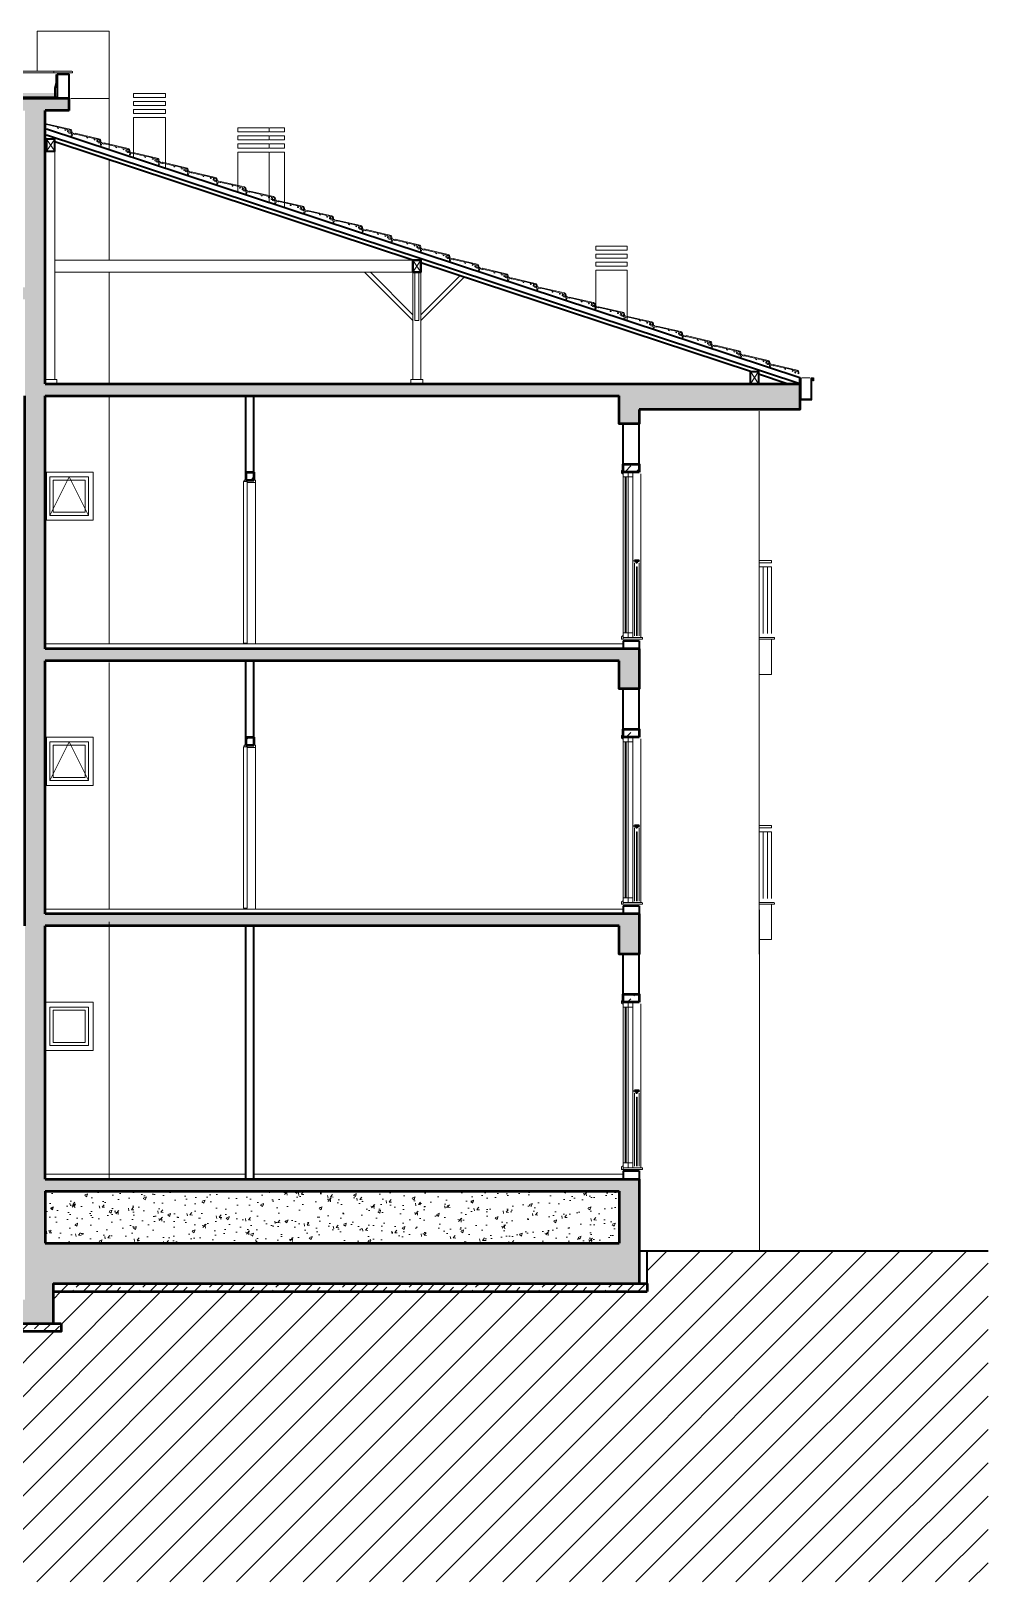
# Model space of a CAD drawing. Header units: millimetres. Extents: x 1852829 to 1882754, y -270850 to -231658.
# Drawn here: x 1858900 to 1859287, y -233479 to -232851 of the extents above; entities that cross this region are included whole.
import ezdxf

# ---------------------------------------------------------------- set-up
doc = ezdxf.new("R2010")
doc.units = ezdxf.units.MM
doc.linetypes.add('su yalıtım', pattern=[30, 12, -18])
for name, color, linetype, lineweight in [('a_ba', 6, 'Continuous', 50), ('a_doğrama', 251, 'Continuous', 20), ('a_duvar', 251, 'Continuous', 35), ('a_görünüş', 32, 'Continuous', 25), ('a_görünüş_ince', 8, 'Continuous', 20), ('a_görünüş_kalın', 20, 'Continuous', 40), ('a_hatch_ba', 252, 'Continuous', 13), ('a_hatch_misc', 251, 'Continuous', 15), ('a_kaplama', 40, 'Continuous', 15), ('a_not_misc', 144, 'Continuous', 5), ('a_yalıtım_su', 7, 'su yalıtım', 13)]:
    doc.layers.add(name, color=color, linetype=linetype, lineweight=lineweight)
pattern_1 = [(45, (2412.01, 15586.4466), (-4.49012806, 4.49012806), []), (45, (2416.5003, 15586.4466), (-4.49012806, 4.49012806), [3.175, -1.5875])]

# ---------------------------------------------------------------- blocks, each defined once
blk = doc.blocks.new('kesit_2_c_blok')
at = {"layer": 'a_ba', "ltscale": 100}
for p, q in [((-490, 220), (-490, 210)), ((-480, 220), (-480, 210))]:
    blk.add_line(p, q, dxfattribs=at)
at = {"layer": 'a_ba'}
for p, q in [((-1390, 0), (-2080, 0)), ((-965, 0), (-1097.5, 0)), ((0, 0), (-740, 0)), ((-1415, -15), (-2055, -15)), ((-965, -15), (-1097.5, -15)), ((-25, -15), (-740, -15))]:
    blk.add_line(p, q, dxfattribs=at)
for points in [[(-765, -15), (-765, 315)], [(-740, 0), (-740, 315)], [(-2055, -15), (-2055, -50), (-2080, -50), (-2080, 0)], [(-1390, 0), (-1390, -50), (-1415, -50), (-1415, -15)], [(-965, -15), (-965, 0)], [(0, 0), (0, -50), (-25, -50), (-25, -15)]]:
    blk.add_lwpolyline(points, dxfattribs=at)
for points in [[(-2080, 220), (-2060, 220), (-2060, 230), (-2080, 230)], [(0, 220), (-20, 220), (-20, 230), (0, 230)]]:
    blk.add_lwpolyline(points, close=True, dxfattribs=at)
at = {"layer": 'a_ba', "ltscale": 100}
for points in [[(-490, 220), (-480, 220)], [(-490, 210), (-480, 210)]]:
    blk.add_lwpolyline(points, dxfattribs=at)
at = {"layer": 'a_doğrama', "linetype": 'Continuous'}
for p, q in [((-493, 7), (-493, 208.1)), ((-493, 208.1), (-488.5, 208.1)), ((-492, 210), (-492, 208.1)), ((-488.5, 7), (-488.5, 208.1)), ((-493, 7), (-488.5, 7))]:
    blk.add_line(p, q, dxfattribs=at)
at = {"layer": 'a_doğrama'}
for points in [[(-2066, 214), (-2072, 214), (-2072, 220), (-2066, 220)], [(-2060, 214), (-2066, 214), (-2066, 220), (-2060, 220)], [(-2059, 218), (-2060, 218), (-2060, 222), (-2058, 222), (-2058, 219)], [(-1475, 160), (-1417, 160), (-1417, 220), (-1475, 220)], [(-1469, 166), (-1421, 166), (-1421, 214), (-1469, 214)], [(-738, 160), (-680, 160), (-680, 220), (-738, 220)], [(-734, 166), (-686, 166), (-686, 214), (-734, 214)], [(-21, 218), (-20, 218), (-20, 222), (-22, 222), (-22, 219)], [(-20, 214), (-14, 214), (-14, 220), (-20, 220)], [(-14, 214), (-8, 214), (-8, 220), (-14, 220)], [(-1465, 170), (-1425, 170), (-1425, 210), (-1465, 210)], [(-730, 170), (-690, 170), (-690, 210), (-730, 210)], [(-2066, 14), (-2072, 14), (-2072, 20), (-2066, 20)], [(-2060, 14), (-2066, 14), (-2066, 20), (-2060, 20)], [(-20, 14), (-14, 14), (-14, 20), (-20, 20)], [(-14, 14), (-8, 14), (-8, 20), (-14, 20)], [(-2059, 16), (-2060, 16), (-2060, 12), (-2058, 12), (-2058, 15)], [(-21, 16), (-20, 16), (-20, 12), (-22, 12), (-22, 15)]]:
    blk.add_lwpolyline(points, close=True, dxfattribs=at)
for points in [[(-2063.5, 214), (-2063.5, 20)], [(-2062.5, 214), (-2062.5, 20)], [(-17.5, 214), (-17.5, 20)], [(-16.5, 214), (-16.5, 20)], [(-2077.5, 102), (-2077.5, 16)], [(-2077.5, 102), (-2076.5, 102)], [(-2076.5, 102), (-2076.5, 16)], [(-3.5, 102), (-3.5, 16)], [(-3.5, 102), (-2.5, 102)], [(-2.5, 102), (-2.5, 16)]]:
    blk.add_lwpolyline(points, dxfattribs=at)
at = {"layer": 'a_doğrama', "linetype": 'Continuous'}
for points in [[(-492, 210), (-490, 210)], [(-480, 210), (-478, 210), (-478, 207), (-488.5, 207)]]:
    blk.add_lwpolyline(points, dxfattribs=at)
at = {"layer": 'a_duvar'}
for p, q in [((-20, 220), (0, 220)), ((-2060, 10), (-2080, 10)), ((-20, 10), (0, 10))]:
    blk.add_line(p, q, dxfattribs=at)
for points in [[(-1650, 0), (-1650, 315)], [(-1640, 0), (-1640, 315)], [(-975, 0), (-975, 315)], [(-965, 0), (-965, 315)], [(-490, 220), (-490, 315)], [(-480, 220), (-480, 315)], [(-2080, 230), (-2080, 280)], [(-2060, 230), (-2060, 280)], [(-1415, 0), (-1415, 280)], [(-1395, 0), (-1395, 280)], [(-20, 230), (-20, 280)], [(0, 230), (0, 280)], [(-2080, 10), (-2080, 0)], [(-2060, 10), (-2060, 0)], [(-20, 10), (-20, 0)], [(0, 10), (0, 0)]]:
    blk.add_lwpolyline(points, dxfattribs=at)
at = {"layer": 'a_görünüş_ince'}
for p, q in [((-2230, 110), (-2245, 110)), ((-2230, 107), (-2245, 107)), ((149.5, 110), (164.5, 110)), ((149.5, 107), (164.5, 107)), ((-2230, 12), (-2249, 12)), ((-2230, 14), (-2248.5, 14)), ((149.5, 14), (168, 14)), ((149.5, 12), (168.5, 12))]:
    blk.add_line(p, q, dxfattribs=at)
for points in [[(-1495, 6), (-1495, 313)], [(-660, 6), (-660, 313)], [(-2230, -50), (-2230, 296)], [(149.5, -50), (149.5, 296)], [(-2082, 218), (-2082, 14)], [(-2072, 214), (-2072, 20)], [(-2066, 214), (-2066, 20)], [(-2060, 214), (-2060, 20)], [(-20, 214), (-20, 20)], [(-14, 214), (-14, 20)], [(-8, 214), (-8, 20)], [(2, 218), (2, 14)], [(-478, 207), (-478, 6)], [(-2245, 107), (-2245, 110)], [(-2245, 19), (-2245, 102)], [(-2245, 102), (-2230, 102)], [(-2240, 19), (-2240, 102)], [(-2235, 19), (-2235, 102)], [(-2080, 16), (-2080, 107)], [(-2074, 16), (-2074, 107)], [(-6, 16), (-6, 107)], [(0, 16), (0, 107)], [(164.5, 102), (149.5, 102)], [(154.5, 19), (154.5, 102)], [(159.5, 19), (159.5, 102)], [(164.5, 107), (164.5, 110)], [(164.5, 19), (164.5, 102)], [(-2248.5, 14), (-2249, 13.5)], [(-2249, 12), (-2249, 13.5)], [(-2245, -32), (-2245, 12)], [(164.5, -32), (164.5, 12)], [(168, 14), (168.5, 13.5)], [(168.5, 12), (168.5, 13.5)], [(-2230, -32), (-2245, -32)], [(149.5, -32), (164.5, -32)]]:
    blk.add_lwpolyline(points, dxfattribs=at)
at = {"layer": 'a_görünüş_kalın'}
for p, q in [((-2074, 110), (-2080, 110)), ((-2077.5, 109), (-2080, 109)), ((-2074, 109), (-2076.5, 109)), ((0, 110), (-6, 110)), ((-3.5, 109), (-6, 109)), ((0, 109), (-2.5, 109))]:
    blk.add_line(p, q, dxfattribs=at)
for points in [[(-2080, 109), (-2080, 110)], [(-2076.5, 107), (-2077.5, 107), (-2077.5, 109)], [(-2076.5, 107), (-2076.5, 109)], [(-2074, 109), (-2074, 110)], [(-6, 109), (-6, 110)], [(-2.5, 107), (-3.5, 107), (-3.5, 109)], [(-2.5, 107), (-2.5, 109)], [(0, 109), (0, 110)]]:
    blk.add_lwpolyline(points, dxfattribs=at)
at = {"layer": 'a_kaplama'}
for p, q in [((-2060, 12), (-2084, 12)), ((-2060, 14), (-2083.5, 14)), ((-20, 14), (3.5, 14)), ((-20, 12), (4, 12))]:
    blk.add_line(p, q, dxfattribs=at)
for points in [[(-2083.5, 14), (-2084, 13.5)], [(-2084, 12), (-2084, 13.5)], [(-2060, 12), (-2060, 14)], [(-20, 12), (-20, 14)], [(3.5, 14), (4, 13.5)], [(4, 12), (4, 13.5)]]:
    blk.add_lwpolyline(points, dxfattribs=at)
at = {"layer": 'a_not_misc'}
for points in [[(-1421, 166), (-1445, 214), (-1469, 166)], [(-686, 166), (-710, 214), (-734, 166)]]:
    blk.add_lwpolyline(points, dxfattribs=at)

msp = doc.modelspace()

# ---------------------------------------------------------------- hatches: boundary and pattern name
at = {"layer": 'a_hatch_ba'}
h = msp.add_hatch(dxfattribs=at)
h.set_pattern_fill('ANSI33', color=256)
h.set_pattern_definition(pattern_1)
h.paths.add_polyline_path([(1859146.21, -233358.16), (1859146.21, -233315.91), (1858905.71, -233315.91), (1858905.71, -233213.53), (1859138.09, -233213.53), (1859138.09, -233224.91), (1859146.21, -233224.91), (1859146.21, -233208.66), (1858905.71, -233208.66), (1858905.71, -233106.28), (1859138.09, -233106.28), (1859138.09, -233117.66), (1859146.21, -233117.66), (1859146.21, -233101.41), (1858905.71, -233101.41), (1858905.71, -232999.03), (1859138.09, -232999.03), (1859138.09, -233010.41), (1859146.21, -233010.41), (1859146.21, -233004.56), (1859211.21, -233004.56), (1859211.21, -232994.16), (1859146.21, -232994.16), (1858905.71, -232994.16), (1858905.71, -232883.66), (1858915.46, -232883.66), (1858915.46, -232878.78), (1858829.34, -232878.78), (1858829.34, -232883.66), (1858897.59, -232883.66), (1858897.59, -232955.16), (1858829.34, -232955.16), (1858829.34, -232960.03), (1858897.59, -232960.03), (1858897.59, -232999.03), (1858897.59, -233106.28), (1858897.59, -233213.53), (1858897.59, -233315.91), (1858897.59, -233364.66), (1858832.59, -233364.66), (1858832.59, -233315.91), (1858826.09, -233315.91), (1858789.52, -233315.91), (1858789.52, -233310.26), (1858780.75, -233310.26), (1858780.75, -233304.62), (1858771.97, -233304.62), (1858771.97, -233298.98), (1858763.2, -233298.98), (1858763.2, -233293.33), (1858754.42, -233293.33), (1858754.42, -233287.69), (1858744.57, -233287.69), (1858744.57, -233282.04), (1858734.63, -233282.04), (1858734.63, -233276.4), (1858724.45, -233276.4), (1858724.45, -233270.75), (1858710.82, -233270.75), (1858710.82, -233265.11), (1858692.84, -233265.11), (1858692.84, -233269.21), (1858710.82, -233274.94), (1858724.45, -233280.67), (1858734.63, -233286.4), (1858744.57, -233292.13), (1858754.42, -233297.86), (1858763.2, -233303.59), (1858771.97, -233309.32), (1858789.52, -233320.78), (1858826.09, -233320.78), (1858826.09, -233341.91), (1858694.46, -233341.91), (1858694.46, -233315.91), (1858470.21, -233315.91), (1858470.21, -233358.16), (1858822.84, -233358.16), (1858822.84, -233374.41), (1858908.96, -233374.41), (1858908.96, -233358.16)])
h.paths.add_polyline_path([(1858905.71, -233341.91), (1858905.71, -233320.78), (1859138.09, -233320.78), (1859138.09, -233341.91)], flags=16)
h.paths.add_polyline_path([(1858686.34, -233341.91), (1858478.34, -233341.91), (1858478.34, -233320.78), (1858686.34, -233320.78)], flags=16)
h = msp.add_hatch(dxfattribs=at)
h.set_pattern_fill('ANSI33', color=256)
h.set_pattern_definition(pattern_1)
h.paths.add_polyline_path([(1859146.21, -233026.66), (1859139.71, -233026.66), (1859139.71, -233029.91), (1859146.21, -233029.91)])
h = msp.add_hatch(dxfattribs=at)
h.set_pattern_fill('ANSI33', color=256)
h.set_pattern_definition(pattern_1)
h.paths.add_polyline_path([(1858990.21, -233029.91), (1858986.96, -233029.91), (1858986.96, -233033.16), (1858990.21, -233033.16)])
h = msp.add_hatch(dxfattribs=at)
h.set_pattern_fill('ANSI33', color=256)
h.set_pattern_definition(pattern_1)
h.paths.add_polyline_path([(1859146.21, -233133.91), (1859139.71, -233133.91), (1859139.71, -233137.16), (1859146.21, -233137.16)])
h = msp.add_hatch(dxfattribs=at)
h.set_pattern_fill('ANSI33', color=256)
h.set_pattern_definition(pattern_1)
h.paths.add_polyline_path([(1858990.21, -233137.16), (1858986.96, -233137.16), (1858986.96, -233140.41), (1858990.21, -233140.41)])
h = msp.add_hatch(dxfattribs=at)
h.set_pattern_fill('ANSI33', color=256)
h.set_pattern_definition(pattern_1)
h.paths.add_polyline_path([(1859146.21, -233241.16), (1859139.71, -233241.16), (1859139.71, -233244.41), (1859146.21, -233244.41)])
h = msp.add_hatch(dxfattribs=at)
h.set_pattern_fill('ANSI33', color=256)
h.set_pattern_definition(pattern_1)
h.paths.add_polyline_path([(1859149.46, -233358.16), (1858908.96, -233358.16), (1858908.96, -233361.41), (1859149.46, -233361.41)])
h = msp.add_hatch(dxfattribs=at)
h.set_pattern_fill('ANSI33', color=256)
h.set_pattern_definition(pattern_1)
h.paths.add_polyline_path([(1858912.21, -233374.41), (1858819.59, -233374.41), (1858819.59, -233377.66), (1858912.21, -233377.66)])
at = {"layer": 'a_hatch_misc'}
h = msp.add_hatch(dxfattribs=at)
h.set_pattern_fill('HEX', color=256, scale=0.065)
h.set_pattern_definition([(0, (-2131995.11122, -4565585.58394), (0, 0.357452547872), [0.206375324685, -0.41275064937]), (120, (-2131995.11122, -4565585.58394), (-0.309562987105, -0.178726273936), [0.206375324685, -0.41275064937]), (60, (-2131994.90485, -4565585.58394), (-0.309562987105, 0.178726273936), [0.206375324685, -0.41275064937])])
h.paths.add_polyline_path([(1858829.34, -232876.51), (1858829.34, -232878.15), (1858910.75, -232878.15), (1858910.75, -232876.51)])
h.paths.add_polyline_path([(1858803.34, -232878.15), (1858803.34, -232876.51), (1858681.46, -232876.51), (1858681.46, -232878.15)])
h = msp.add_hatch(dxfattribs=at)
h.set_pattern_fill('AR-CONC', color=256, scale=0.065)
h.set_pattern_definition([(50, (1217787.984, -153665.641), (11.84202212, -1.03604219), [1.23825195, -13.62077143]), (355, (1217787.984, -153665.641), (-2.290826, 12.41871448), [0.99060156, -10.89665511]), (100.4514447, (1217788.971, -153665.727), (9.55119609, 11.38267178), [1.05235223, -11.5758841]), (46.1842, (1217787.984, -153662.339), (17.62016538, -2.7327556), [1.8573779, -20.43115714]), (96.6355576, (1217789.453, -153662.567), (15.431293, 16.0827234), [1.578529, -17.36384185]), (351.1841512, (1217787.984, -153662.34), (15.431293, 16.0827234), [1.4859002, -16.3449083]), (21, (1217789.635, -153663.165), (9.85495094, -6.64724834), [1.23825195, -13.62077143]), (326, (1217789.635, -153663.165), (4.01713816, 11.97223663), [0.99060156, -10.89661714]), (71.451445, (1217790.457, -153663.719), (13.87208908, 5.32498836), [1.05235223, -11.57586416]), (37.5, (1217787.9843, -153665.641), (0.200759527, 5.496086174), [0, -10.764536936, 0, -11.0617174, 0, -10.93789221]), (7.5, (1217787.9843, -153665.641), (4.343284896, 6.51174761), [0, -6.30682992, 0, -10.516886546, 0, -4.16878156]), (327.5, (1217784.3026, -153665.641), (8.813402552, -0.372368945), [0, -4.12750649, 0, -12.87782026, 0, -17.087876884]), (317.5, (1217782.6516, -153665.641), (9.62841194, 1.65272452), [0, -5.36575844, 0, -8.55219345, 0, -12.13486909])])
h.paths.add_polyline_path([(1858905.71, -233320.78), (1858905.71, -233341.91), (1859138.09, -233341.91), (1859138.09, -233320.78)])
h = msp.add_hatch(dxfattribs=at)
h.set_pattern_fill('ANSI31', color=256, scale=3)
h.set_pattern_definition([(45, (2412.01, 15586.447), (-6.73519209, 6.73519209), [])])
edge = h.paths.add_edge_path()
edge.add_line((1858306.58, -233345.16), (1858306.58, -233478.93))
edge.add_line((1858306.58, -233478.93), (1859287.36, -233478.93))
edge.add_line((1859287.36, -233478.8), (1859287.36, -233345.16))
edge.add_line((1859287.36, -233345.16), (1859149.46, -233345.16))
edge.add_line((1859149.46, -233345.16), (1859149.46, -233361.41))
edge.add_line((1859149.46, -233361.41), (1858908.96, -233361.41))
edge.add_line((1858908.96, -233361.41), (1858908.96, -233374.41))
edge.add_line((1858908.96, -233374.41), (1858912.21, -233374.41))
edge.add_line((1858912.21, -233374.41), (1858912.21, -233377.66))
edge.add_line((1858912.21, -233377.66), (1858819.59, -233377.66))
edge.add_line((1858819.59, -233377.66), (1858819.59, -233374.41))
edge.add_line((1858819.59, -233374.41), (1858822.84, -233374.41))
edge.add_line((1858822.84, -233374.41), (1858822.84, -233361.41))
edge.add_line((1858822.84, -233361.41), (1858466.96, -233361.41))
edge.add_line((1858466.96, -233361.41), (1858466.96, -233345.16))
edge.add_line((1858466.96, -233345.16), (1858306.58, -233345.16))

# ---------------------------------------------------------------- linework, layer by layer
at = {"layer": 'a_ba'}
for p, q in [((1858905.71, -233315.91), (1859146.21, -233315.91)), ((1859146.21, -233315.91), (1859146.21, -233358.16)), ((1858905.71, -233320.78), (1859138.09, -233320.78)), ((1858905.71, -233320.78), (1858905.71, -233341.91)), ((1859138.09, -233320.78), (1859138.09, -233341.91)), ((1858905.71, -233341.91), (1859138.09, -233341.91)), ((1858908.96, -233358.16), (1859149.46, -233358.16)), ((1858908.96, -233358.16), (1858908.96, -233374.41)), ((1858908.96, -233361.41), (1859149.46, -233361.41)), ((1858822.84, -233374.41), (1858908.96, -233374.41))]:
    msp.add_line(p, q, dxfattribs=at)
for points in [[(1858915.46, -232878.78), (1858829.34, -232878.78)], [(1858915.46, -232883.66), (1858915.46, -232878.78)], [(1858905.71, -232994.16), (1858905.71, -232883.66)], [(1858915.46, -232883.66), (1858905.71, -232883.66)], [(1858905.71, -232994.16), (1859146.21, -232994.16)], [(1859146.21, -232994.16), (1859211.21, -232994.16), (1859211.21, -233004.56), (1859146.21, -233004.56)], [(1858905.71, -232999.03), (1859138.09, -232999.03)], [(1859146.21, -233004.56), (1859146.21, -233010.41), (1859138.09, -233010.41), (1859138.09, -232999.03)], [(1858905.71, -233315.91), (1858905.71, -233213.53)], [(1859149.46, -233358.16), (1859149.46, -233361.41)]]:
    msp.add_lwpolyline(points, dxfattribs=at)
for points in [[(1859146.21, -233244.41), (1859139.71, -233244.41), (1859139.71, -233241.16), (1859146.21, -233241.16)], [(1858912.21, -233374.41), (1858912.21, -233377.66), (1858819.59, -233377.66), (1858819.59, -233374.41)]]:
    msp.add_lwpolyline(points, close=True, dxfattribs=at)
at = {"layer": 'a_doğrama'}
for points in [[(1858905.71, -233263.91), (1858925.21, -233263.91), (1858925.21, -233244.41), (1858905.71, -233244.41)], [(1858907.66, -233261.96), (1858923.26, -233261.96), (1858923.26, -233246.36), (1858907.66, -233246.36)], [(1859139.39, -233245.06), (1859139.71, -233245.06), (1859139.71, -233243.76), (1859139.06, -233243.76), (1859139.06, -233244.73)], [(1859139.71, -233246.36), (1859141.66, -233246.36), (1859141.66, -233244.41), (1859139.71, -233244.41)], [(1859141.66, -233246.36), (1859143.61, -233246.36), (1859143.61, -233244.41), (1859141.66, -233244.41)], [(1858908.96, -233260.66), (1858921.96, -233260.66), (1858921.96, -233247.66), (1858908.96, -233247.66)], [(1859139.71, -233311.36), (1859141.66, -233311.36), (1859141.66, -233309.41), (1859139.71, -233309.41)], [(1859141.66, -233311.36), (1859143.61, -233311.36), (1859143.61, -233309.41), (1859141.66, -233309.41)], [(1859139.39, -233310.71), (1859139.71, -233310.71), (1859139.71, -233312.01), (1859139.06, -233312.01), (1859139.06, -233311.03)]]:
    msp.add_lwpolyline(points, close=True, dxfattribs=at)
for points in [[(1859140.52, -233246.36), (1859140.52, -233309.41)], [(1859140.85, -233246.36), (1859140.85, -233309.41)], [(1859145.07, -233282.76), (1859145.07, -233310.71)], [(1859145.07, -233282.76), (1859145.4, -233282.76)], [(1859145.4, -233282.76), (1859145.4, -233310.71)]]:
    msp.add_lwpolyline(points, dxfattribs=at)
at = {"layer": 'a_duvar'}
for p, q in [((1858986.96, -233315.91), (1858986.96, -233213.53)), ((1858990.21, -233315.91), (1858990.21, -233213.53)), ((1859139.71, -233244.41), (1859146.21, -233244.41)), ((1859139.71, -233312.66), (1859146.21, -233312.66))]:
    msp.add_line(p, q, dxfattribs=at)
for points in [[(1858915.46, -232878.78), (1858915.46, -232869.03), (1858910.58, -232869.03), (1858910.58, -232878.78)], [(1859139.71, -233241.16), (1859139.71, -233224.91)], [(1859146.21, -233241.16), (1859146.21, -233224.91)], [(1859139.71, -233312.66), (1859139.71, -233315.91)], [(1859146.21, -233312.66), (1859146.21, -233315.91)]]:
    msp.add_lwpolyline(points, dxfattribs=at)
msp.add_lwpolyline([(1859149.46, -233358.16), (1859149.46, -233345.16), (1859146.21, -233345.16), (1859146.21, -233358.16)], close=True, dxfattribs=at)
at = {"layer": 'a_görünüş'}
for points in [[(1859211.21, -232991.76), (1859211.21, -233000.66), (1859216.09, -233000.66), (1859216.09, -232992.09)], [(1859211.21, -232991.76), (1859211.54, -232991.76)], [(1859211.54, -232991.76), (1859211.54, -233000.33), (1859215.76, -233000.33), (1859215.76, -232991.76)], [(1859215.76, -232991.76), (1859216.74, -232991.76)], [(1859216.74, -232991.76), (1859216.74, -232993.06), (1859216.41, -232993.06), (1859216.41, -232992.09), (1859216.09, -232992.09)]]:
    msp.add_lwpolyline(points, dxfattribs=at)
at = {"layer": 'a_görünüş_ince'}
for p, q in [((1858902.46, -232851.48), (1858902.46, -232867.73)), ((1858931.71, -232851.48), (1858931.71, -232878.78)), ((1858941.46, -232886.5), (1858941.46, -232902.75)), ((1858954.46, -232886.5), (1858954.46, -232907.04)), ((1858983.71, -232900.44), (1858983.71, -232916.69)), ((1858996.39, -232900.44), (1858996.39, -232920.87)), ((1859002.56, -232900.44), (1859002.56, -232922.91)), ((1859128.66, -232948.27), (1859128.66, -232964.52)), ((1859141.34, -232948.27), (1859141.34, -232968.7)), ((1859194.81, -233345.16), (1859194.81, -233207.03)), ((1858931.71, -233211.91), (1858931.71, -233315.91))]:
    msp.add_line(p, q, dxfattribs=at)
at = {"layer": 'a_görünüş_ince', "lineweight": 20}
for p, q in [((1858906.36, -232900.14), (1858909.61, -232895.27)), ((1858909.61, -232900.14), (1858906.36, -232895.27)), ((1859054.57, -232949.05), (1859057.82, -232944.18)), ((1859057.82, -232949.05), (1859054.57, -232944.18)), ((1859054.57, -232949.05), (1859057.82, -232944.18)), ((1859057.82, -232949.05), (1859054.57, -232944.18)), ((1859057.82, -232949.05), (1859054.57, -232944.18)), ((1859054.57, -232949.05), (1859057.82, -232944.18)), ((1859054.57, -232968.55), (1859035.07, -232949.05)), ((1859037.37, -232949.05), (1859054.57, -232966.25)), ((1859054.57, -232986.51), (1859054.57, -232949.05)), ((1859055.38, -232968.55), (1859055.38, -232949.05)), ((1859057.01, -232949.05), (1859057.01, -232968.55)), ((1859057.82, -232986.51), (1859057.82, -232949.05)), ((1859073.61, -232950.46), (1859057.82, -232966.25)), ((1859057.82, -232968.55), (1859075.34, -232951.03)), ((1859057.01, -232968.55), (1859055.38, -232968.55)), ((1859191.25, -232994.16), (1859194.5, -232989.28)), ((1859194.5, -232994.16), (1859191.25, -232989.28)), ((1858905.71, -232992.53), (1858910.42, -232992.53)), ((1858910.42, -232994.16), (1858905.71, -232994.16)), ((1858910.42, -232992.53), (1858910.42, -232994.16)), ((1859053.76, -232992.53), (1859058.63, -232992.53)), ((1859053.76, -232992.53), (1859053.76, -232994.16)), ((1859053.76, -232992.53), (1859058.63, -232992.53)), ((1859053.76, -232992.53), (1859053.76, -232994.16)), ((1859058.63, -232992.53), (1859053.76, -232992.53)), ((1859053.76, -232992.53), (1859053.76, -232994.16)), ((1859053.76, -232994.16), (1859058.47, -232994.16)), ((1859058.63, -232994.16), (1859053.92, -232994.16)), ((1859058.63, -232994.16), (1859053.92, -232994.16)), ((1859058.63, -232992.53), (1859058.63, -232994.16)), ((1859058.63, -232992.53), (1859058.63, -232994.16)), ((1859058.63, -232992.53), (1859058.63, -232994.16))]:
    msp.add_line(p, q, dxfattribs=at)
at = {"layer": 'a_görünüş_ince'}
for points in [[(1858931.71, -232851.48), (1858902.46, -232851.48)], [(1858682.76, -232867.73), (1858909.28, -232867.73)], [(1858682.76, -232868.38), (1858909.28, -232868.38)], [(1858916.11, -232878.78), (1858931.71, -232878.78)], [(1858931.71, -232899.53), (1858931.71, -232878.78)], [(1858941.46, -232886.5), (1858954.46, -232886.5)], [(1858996.7, -232892.31), (1859002.56, -232892.31), (1859002.56, -232890.69), (1858996.7, -232890.69), (1858996.7, -232890.71)], [(1858996.7, -232895.56), (1859002.56, -232895.56), (1859002.56, -232893.94), (1858996.7, -232893.94)], [(1858983.71, -232900.44), (1858996.39, -232900.44)], [(1858996.7, -232898.81), (1859002.56, -232898.81), (1859002.56, -232897.19), (1858996.7, -232897.19)], [(1858996.7, -232900.44), (1859002.56, -232900.44)], [(1858931.71, -232944.18), (1858931.71, -232903.64)], [(1858931.71, -232994.16), (1858931.71, -232949.05)], [(1859128.66, -232948.27), (1859141.34, -232948.27)], [(1859215.21, -232991.76), (1859212.05, -232991.76)], [(1859139.71, -233246.36), (1859139.71, -233309.41)], [(1859141.66, -233246.36), (1859141.66, -233309.41)], [(1859143.61, -233246.36), (1859143.61, -233309.41)], [(1859146.86, -233245.06), (1859146.86, -233311.36)], [(1859144.26, -233310.71), (1859144.26, -233281.13)], [(1859146.21, -233310.71), (1859146.21, -233281.13)]]:
    msp.add_lwpolyline(points, dxfattribs=at)
for points in [[(1858954.46, -232876.75), (1858941.46, -232876.75), (1858941.46, -232878.37), (1858954.46, -232878.37)], [(1858954.46, -232880), (1858941.46, -232880), (1858941.46, -232881.62), (1858954.46, -232881.62)], [(1858954.46, -232883.25), (1858941.46, -232883.25), (1858941.46, -232884.87), (1858954.46, -232884.87)], [(1858996.39, -232890.69), (1858983.71, -232890.69), (1858983.71, -232892.31), (1858996.39, -232892.31)], [(1858996.39, -232893.94), (1858983.71, -232893.94), (1858983.71, -232895.56), (1858996.39, -232895.56)], [(1858996.39, -232897.19), (1858983.71, -232897.19), (1858983.71, -232898.81), (1858996.39, -232898.81)], [(1859141.34, -232938.52), (1859128.66, -232938.52), (1859128.66, -232940.15), (1859141.34, -232940.15)], [(1859141.34, -232941.77), (1859128.66, -232941.77), (1859128.66, -232943.4), (1859141.34, -232943.4)], [(1859141.34, -232945.02), (1859128.66, -232945.02), (1859128.66, -232946.65), (1859141.34, -232946.65)]]:
    msp.add_lwpolyline(points, close=True, dxfattribs=at)
at = {"layer": 'a_görünüş_ince', "flags": 128}
for points in [[(1858906.36, -232889.01), (1858915.77, -232891.19, -0.414214), (1858916.5, -232892.36), (1858916.43, -232892.68), (1858916.11, -232892.61), (1858916.15, -232892.45, 0.414214), (1858915.54, -232891.47), (1858915.48, -232891.46), (1858915.16, -232892.39), (1858914.84, -232892.31), (1858914.96, -232891.34), (1858914.27, -232891.18), (1858914.08, -232891.72), (1858913.77, -232891.65), (1858914.08, -232891.72)], [(1858925.54, -232895.54), (1858925.61, -232894.98), (1858923.04, -232894.38), (1858922.88, -232894.8), (1858922.56, -232894.73), (1858922.6, -232894.28), (1858917.97, -232893.21), (1858917.78, -232893.33), (1858916.93, -232893.13), (1858916.64, -232893.9), (1858916.33, -232893.82), (1858916.41, -232893.01), (1858915.4, -232892.78), (1858915.51, -232892.3), (1858915.99, -232892.41), (1858915.95, -232892.57), (1858916.58, -232892.72), (1858916.62, -232892.56), (1858916.94, -232892.63), (1858916.9, -232892.79), (1858917.85, -232893.01), (1858917.89, -232892.85), (1858927.54, -232895.09, -0.414214), (1858928.27, -232896.26), (1858928.2, -232896.58), (1858927.88, -232896.51), (1858927.92, -232896.35, 0.414214), (1858927.31, -232895.37), (1858927.25, -232895.36), (1858926.93, -232896.28), (1858926.62, -232896.21), (1858926.74, -232895.24), (1858926.04, -232895.08), (1858925.86, -232895.62), (1858925.54, -232895.54), (1858925.86, -232895.62)], [(1858937.31, -232899.44), (1858937.38, -232898.88), (1858934.81, -232898.28), (1858934.65, -232898.7), (1858934.33, -232898.62), (1858934.38, -232898.18), (1858929.75, -232897.1), (1858929.55, -232897.22), (1858928.7, -232897.03), (1858928.42, -232897.8), (1858928.1, -232897.72), (1858928.19, -232896.91), (1858927.18, -232896.67), (1858927.29, -232896.2), (1858927.76, -232896.31), (1858927.72, -232896.47), (1858928.36, -232896.61), (1858928.39, -232896.46), (1858928.71, -232896.53), (1858928.67, -232896.69), (1858929.62, -232896.91), (1858929.66, -232896.75), (1858939.32, -232898.99, -0.414214), (1858940.05, -232900.16), (1858939.97, -232900.48), (1858939.66, -232900.4), (1858939.69, -232900.25, 0.414214), (1858939.08, -232899.27), (1858939.02, -232899.26), (1858938.71, -232900.18), (1858938.39, -232900.11), (1858938.51, -232899.14), (1858937.82, -232898.98), (1858937.63, -232899.52), (1858937.31, -232899.44), (1858937.63, -232899.52)], [(1858949.09, -232903.34), (1858949.16, -232902.77), (1858946.58, -232902.18), (1858946.42, -232902.6), (1858946.11, -232902.52), (1858946.15, -232902.08), (1858941.52, -232901), (1858941.32, -232901.12), (1858940.47, -232900.93), (1858940.19, -232901.69), (1858939.87, -232901.62), (1858939.96, -232900.81), (1858938.95, -232900.57), (1858939.06, -232900.1), (1858939.53, -232900.21), (1858939.5, -232900.37), (1858940.13, -232900.51), (1858940.17, -232900.35), (1858940.48, -232900.43), (1858940.45, -232900.59), (1858941.4, -232900.81), (1858941.43, -232900.65), (1858951.09, -232902.89, -0.414214), (1858951.82, -232904.06), (1858951.75, -232904.38), (1858951.43, -232904.3), (1858951.47, -232904.14, 0.414214), (1858950.86, -232903.17), (1858950.8, -232903.15), (1858950.48, -232904.08), (1858950.16, -232904.01), (1858950.29, -232903.04), (1858949.59, -232902.87), (1858949.4, -232903.41), (1858949.09, -232903.34), (1858949.4, -232903.41)], [(1858960.86, -232907.24), (1858960.93, -232906.67), (1858958.36, -232906.07), (1858958.2, -232906.49), (1858957.88, -232906.42), (1858957.92, -232905.97), (1858953.29, -232904.9), (1858953.1, -232905.02), (1858952.25, -232904.82), (1858951.96, -232905.59), (1858951.65, -232905.52), (1858951.73, -232904.71), (1858950.72, -232904.47), (1858950.83, -232904), (1858951.31, -232904.11), (1858951.27, -232904.26), (1858951.9, -232904.41), (1858951.94, -232904.25), (1858952.26, -232904.33), (1858952.22, -232904.48), (1858953.17, -232904.71), (1858953.21, -232904.55), (1858962.86, -232906.79, -0.414214), (1858963.59, -232907.96), (1858963.52, -232908.27), (1858963.2, -232908.2), (1858963.24, -232908.04, 0.414214), (1858962.63, -232907.07), (1858962.57, -232907.05), (1858962.25, -232907.98), (1858961.94, -232907.91), (1858962.06, -232906.93), (1858961.36, -232906.77), (1858961.18, -232907.31), (1858960.86, -232907.24), (1858961.18, -232907.31)], [(1858972.63, -232911.14), (1858972.7, -232910.57), (1858970.13, -232909.97), (1858969.97, -232910.39), (1858969.65, -232910.32), (1858969.7, -232909.87), (1858965.07, -232908.8), (1858964.87, -232908.92), (1858964.02, -232908.72), (1858963.74, -232909.49), (1858963.42, -232909.42), (1858963.51, -232908.6), (1858962.5, -232908.37), (1858962.61, -232907.89), (1858963.08, -232908), (1858963.04, -232908.16), (1858963.68, -232908.31), (1858963.71, -232908.15), (1858964.03, -232908.22), (1858963.99, -232908.38), (1858964.94, -232908.6), (1858964.98, -232908.45), (1858974.64, -232910.69, -0.414214), (1858975.37, -232911.86), (1858975.29, -232912.17), (1858974.98, -232912.1), (1858975.01, -232911.94, 0.414214), (1858974.41, -232910.96), (1858974.35, -232910.95), (1858974.03, -232911.88), (1858973.71, -232911.8), (1858973.83, -232910.83), (1858973.14, -232910.67), (1858972.95, -232911.21), (1858972.63, -232911.14), (1858972.95, -232911.21)], [(1858984.41, -232915.04), (1858984.48, -232914.47), (1858981.9, -232913.87), (1858981.74, -232914.29), (1858981.43, -232914.22), (1858981.47, -232913.77), (1858976.84, -232912.7), (1858976.64, -232912.82), (1858975.79, -232912.62), (1858975.51, -232913.39), (1858975.19, -232913.32), (1858975.28, -232912.5), (1858974.27, -232912.27), (1858974.38, -232911.79), (1858974.85, -232911.9), (1858974.82, -232912.06), (1858975.45, -232912.21), (1858975.49, -232912.05), (1858975.8, -232912.12), (1858975.77, -232912.28), (1858976.72, -232912.5), (1858976.75, -232912.34), (1858986.41, -232914.58, -0.414214), (1858987.14, -232915.75), (1858987.07, -232916.07), (1858986.75, -232916), (1858986.79, -232915.84, 0.414214), (1858986.18, -232914.86), (1858986.12, -232914.85), (1858985.8, -232915.78), (1858985.48, -232915.7), (1858985.61, -232914.73), (1858984.91, -232914.57), (1858984.72, -232915.11), (1858984.41, -232915.04), (1858984.72, -232915.11)], [(1858996.18, -232918.93), (1858996.25, -232918.37), (1858993.68, -232917.77), (1858993.52, -232918.19), (1858993.2, -232918.12), (1858993.24, -232917.67), (1858988.61, -232916.6), (1858988.42, -232916.72), (1858987.57, -232916.52), (1858987.28, -232917.29), (1858986.97, -232917.21), (1858987.05, -232916.4), (1858986.04, -232916.17), (1858986.15, -232915.69), (1858986.63, -232915.8), (1858986.59, -232915.96), (1858987.22, -232916.11), (1858987.26, -232915.95), (1858987.58, -232916.02), (1858987.54, -232916.18), (1858988.49, -232916.4), (1858988.53, -232916.24), (1858998.18, -232918.48, -0.414214), (1858998.91, -232919.65), (1858998.84, -232919.97), (1858998.52, -232919.89), (1858998.56, -232919.74, 0.414214), (1858997.95, -232918.76), (1858997.89, -232918.75), (1858997.57, -232919.67), (1858997.26, -232919.6), (1858997.38, -232918.63), (1858996.68, -232918.47), (1858996.5, -232919.01), (1858996.18, -232918.93), (1858996.5, -232919.01)], [(1859007.95, -232922.83), (1859008.02, -232922.27), (1859005.45, -232921.67), (1859005.29, -232922.09), (1859004.97, -232922.01), (1859005.02, -232921.57), (1859000.39, -232920.49), (1859000.19, -232920.61), (1858999.34, -232920.42), (1858999.06, -232921.19), (1858998.74, -232921.11), (1858998.83, -232920.3), (1858997.82, -232920.06), (1858997.93, -232919.59), (1858998.4, -232919.7), (1858998.36, -232919.86), (1858999, -232920), (1858999.03, -232919.85), (1858999.35, -232919.92), (1858999.31, -232920.08), (1859000.26, -232920.3), (1859000.3, -232920.14), (1859009.96, -232922.38, -0.414214), (1859010.69, -232923.55), (1859010.61, -232923.87), (1859010.3, -232923.79), (1859010.33, -232923.64, 0.414214), (1859009.73, -232922.66), (1859009.67, -232922.65), (1859009.35, -232923.57), (1859009.03, -232923.5), (1859009.15, -232922.53), (1859008.46, -232922.37), (1859008.27, -232922.91), (1859007.95, -232922.83), (1859008.27, -232922.91)], [(1859019.73, -232926.73), (1859019.8, -232926.16), (1859017.22, -232925.57), (1859017.06, -232925.99), (1859016.75, -232925.91), (1859016.79, -232925.47), (1859012.16, -232924.39), (1859011.96, -232924.51), (1859011.11, -232924.32), (1859010.83, -232925.08), (1859010.51, -232925.01), (1859010.6, -232924.2), (1859009.59, -232923.96), (1859009.7, -232923.49), (1859010.17, -232923.6), (1859010.14, -232923.76), (1859010.77, -232923.9), (1859010.81, -232923.74), (1859011.12, -232923.82), (1859011.09, -232923.98), (1859012.04, -232924.2), (1859012.07, -232924.04), (1859021.73, -232926.28, -0.414214), (1859022.46, -232927.45), (1859022.39, -232927.77), (1859022.07, -232927.69), (1859022.11, -232927.53, 0.414214), (1859021.5, -232926.56), (1859021.44, -232926.54), (1859021.12, -232927.47), (1859020.8, -232927.4), (1859020.93, -232926.43), (1859020.23, -232926.26), (1859020.04, -232926.8), (1859019.73, -232926.73), (1859020.04, -232926.8)], [(1859031.5, -232930.63), (1859031.57, -232930.06), (1859029, -232929.46), (1859028.84, -232929.88), (1859028.52, -232929.81), (1859028.56, -232929.36), (1859023.93, -232928.29), (1859023.74, -232928.41), (1859022.89, -232928.21), (1859022.6, -232928.98), (1859022.29, -232928.91), (1859022.37, -232928.1), (1859021.36, -232927.86), (1859021.47, -232927.39), (1859021.95, -232927.5), (1859021.91, -232927.65), (1859022.54, -232927.8), (1859022.58, -232927.64), (1859022.9, -232927.72), (1859022.86, -232927.87), (1859023.81, -232928.1), (1859023.85, -232927.94), (1859033.5, -232930.18, -0.414214), (1859034.23, -232931.35), (1859034.16, -232931.66), (1859033.84, -232931.59), (1859033.88, -232931.43, 0.414214), (1859033.27, -232930.46), (1859033.21, -232930.44), (1859032.89, -232931.37), (1859032.58, -232931.3), (1859032.7, -232930.32), (1859032, -232930.16), (1859031.82, -232930.7), (1859031.5, -232930.63), (1859031.82, -232930.7)], [(1859043.27, -232934.53), (1859043.34, -232933.96), (1859040.77, -232933.36), (1859040.61, -232933.78), (1859040.29, -232933.71), (1859040.34, -232933.26), (1859035.71, -232932.19), (1859035.51, -232932.31), (1859034.66, -232932.11), (1859034.38, -232932.88), (1859034.06, -232932.81), (1859034.15, -232931.99), (1859033.14, -232931.76), (1859033.25, -232931.28), (1859033.72, -232931.39), (1859033.68, -232931.55), (1859034.32, -232931.7), (1859034.35, -232931.54), (1859034.67, -232931.61), (1859034.63, -232931.77), (1859035.58, -232931.99), (1859035.62, -232931.84), (1859045.28, -232934.08, -0.414214), (1859046.01, -232935.25), (1859045.93, -232935.56), (1859045.62, -232935.49), (1859045.65, -232935.33, 0.414214), (1859045.05, -232934.35), (1859044.99, -232934.34), (1859044.67, -232935.27), (1859044.35, -232935.19), (1859044.47, -232934.22), (1859043.78, -232934.06), (1859043.59, -232934.6), (1859043.27, -232934.53), (1859043.59, -232934.6)], [(1859055.05, -232938.43), (1859055.12, -232937.86), (1859052.54, -232937.26), (1859052.38, -232937.68), (1859052.07, -232937.61), (1859052.11, -232937.16), (1859047.48, -232936.09), (1859047.28, -232936.21), (1859046.43, -232936.01), (1859046.15, -232936.78), (1859045.83, -232936.71), (1859045.92, -232935.89), (1859044.91, -232935.66), (1859045.02, -232935.18), (1859045.49, -232935.29), (1859045.46, -232935.45), (1859046.09, -232935.6), (1859046.13, -232935.44), (1859046.44, -232935.51), (1859046.41, -232935.67), (1859047.36, -232935.89), (1859047.39, -232935.73), (1859057.05, -232937.97, -0.414214), (1859057.78, -232939.14), (1859057.71, -232939.46), (1859057.39, -232939.39), (1859057.43, -232939.23, 0.414214), (1859056.82, -232938.25), (1859056.76, -232938.24), (1859056.44, -232939.17), (1859056.12, -232939.09), (1859056.25, -232938.12), (1859055.55, -232937.96), (1859055.36, -232938.5), (1859055.05, -232938.43), (1859055.36, -232938.5)], [(1859066.82, -232942.32), (1859066.89, -232941.76), (1859064.32, -232941.16), (1859064.16, -232941.58), (1859063.84, -232941.51), (1859063.88, -232941.06), (1859059.25, -232939.98), (1859059.06, -232940.11), (1859058.21, -232939.91), (1859057.92, -232940.68), (1859057.61, -232940.6), (1859057.69, -232939.79), (1859056.68, -232939.56), (1859056.79, -232939.08), (1859057.27, -232939.19), (1859057.23, -232939.35), (1859057.86, -232939.5), (1859057.9, -232939.34), (1859058.22, -232939.41), (1859058.18, -232939.57), (1859059.13, -232939.79), (1859059.17, -232939.63), (1859068.82, -232941.87, -0.414214), (1859069.55, -232943.04), (1859069.48, -232943.36), (1859069.16, -232943.28), (1859069.2, -232943.13, 0.414214), (1859068.59, -232942.15), (1859068.53, -232942.14), (1859068.21, -232943.06), (1859067.9, -232942.99), (1859068.02, -232942.02), (1859067.32, -232941.86), (1859067.14, -232942.4), (1859066.82, -232942.32), (1859067.14, -232942.4)], [(1859078.59, -232946.22), (1859078.66, -232945.66), (1859076.09, -232945.06), (1859075.93, -232945.48), (1859075.61, -232945.4), (1859075.66, -232944.96), (1859071.03, -232943.88), (1859070.83, -232944), (1859069.98, -232943.81), (1859069.7, -232944.58), (1859069.38, -232944.5), (1859069.47, -232943.69), (1859068.46, -232943.45), (1859068.57, -232942.98), (1859069.04, -232943.09), (1859069, -232943.25), (1859069.64, -232943.39), (1859069.67, -232943.24), (1859069.99, -232943.31), (1859069.95, -232943.47), (1859070.9, -232943.69), (1859070.94, -232943.53), (1859080.6, -232945.77, -0.414214), (1859081.33, -232946.94), (1859081.25, -232947.26), (1859080.94, -232947.18), (1859080.97, -232947.02, 0.414214), (1859080.37, -232946.05), (1859080.31, -232946.04), (1859079.99, -232946.96), (1859079.67, -232946.89), (1859079.79, -232945.92), (1859079.1, -232945.76), (1859078.91, -232946.3), (1859078.59, -232946.22), (1859078.91, -232946.3)], [(1859090.37, -232950.12), (1859090.44, -232949.55), (1859087.86, -232948.96), (1859087.7, -232949.38), (1859087.39, -232949.3), (1859087.43, -232948.86), (1859082.8, -232947.78), (1859082.6, -232947.9), (1859081.75, -232947.71), (1859081.47, -232948.47), (1859081.15, -232948.4), (1859081.24, -232947.59), (1859080.23, -232947.35), (1859080.34, -232946.88), (1859080.81, -232946.99), (1859080.78, -232947.15), (1859081.41, -232947.29), (1859081.45, -232947.13), (1859081.76, -232947.21), (1859081.73, -232947.37), (1859082.68, -232947.59), (1859082.71, -232947.43), (1859092.37, -232949.67, -0.414214), (1859093.1, -232950.84), (1859093.03, -232951.16), (1859092.71, -232951.08), (1859092.75, -232950.92, 0.414214), (1859092.14, -232949.95), (1859092.08, -232949.93), (1859091.76, -232950.86), (1859091.44, -232950.79), (1859091.57, -232949.82), (1859090.87, -232949.65), (1859090.68, -232950.19), (1859090.37, -232950.12), (1859090.68, -232950.19)], [(1859102.14, -232954.02), (1859102.21, -232953.45), (1859099.64, -232952.85), (1859099.48, -232953.27), (1859099.16, -232953.2), (1859099.2, -232952.75), (1859094.57, -232951.68), (1859094.38, -232951.8), (1859093.53, -232951.6), (1859093.24, -232952.37), (1859092.93, -232952.3), (1859093.01, -232951.48), (1859092, -232951.25), (1859092.11, -232950.78), (1859092.59, -232950.89), (1859092.55, -232951.04), (1859093.18, -232951.19), (1859093.22, -232951.03), (1859093.54, -232951.11), (1859093.5, -232951.26), (1859094.45, -232951.48), (1859094.49, -232951.33), (1859104.14, -232953.57, -0.414214), (1859104.87, -232954.74), (1859104.8, -232955.05), (1859104.48, -232954.98), (1859104.52, -232954.82, 0.414214), (1859103.91, -232953.85), (1859103.85, -232953.83), (1859103.53, -232954.76), (1859103.22, -232954.69), (1859103.34, -232953.71), (1859102.64, -232953.55), (1859102.46, -232954.09), (1859102.14, -232954.02), (1859102.46, -232954.09)], [(1859113.91, -232957.92), (1859113.98, -232957.35), (1859111.41, -232956.75), (1859111.25, -232957.17), (1859110.93, -232957.1), (1859110.98, -232956.65), (1859106.35, -232955.58), (1859106.15, -232955.7), (1859105.3, -232955.5), (1859105.02, -232956.27), (1859104.7, -232956.2), (1859104.79, -232955.38), (1859103.78, -232955.15), (1859103.89, -232954.67), (1859104.36, -232954.78), (1859104.32, -232954.94), (1859104.96, -232955.09), (1859104.99, -232954.93), (1859105.31, -232955), (1859105.27, -232955.16), (1859106.22, -232955.38), (1859106.26, -232955.22), (1859115.92, -232957.46, -0.414214), (1859116.65, -232958.64), (1859116.57, -232958.95), (1859116.26, -232958.88), (1859116.29, -232958.72, 0.414214), (1859115.69, -232957.74), (1859115.63, -232957.73), (1859115.31, -232958.66), (1859114.99, -232958.58), (1859115.11, -232957.61), (1859114.42, -232957.45), (1859114.23, -232957.99), (1859113.91, -232957.92), (1859114.23, -232957.99)], [(1859125.69, -232961.82), (1859125.76, -232961.25), (1859123.18, -232960.65), (1859123.02, -232961.07), (1859122.71, -232961), (1859122.75, -232960.55), (1859118.12, -232959.48), (1859117.92, -232959.6), (1859117.07, -232959.4), (1859116.79, -232960.17), (1859116.47, -232960.1), (1859116.56, -232959.28), (1859115.55, -232959.05), (1859115.66, -232958.57), (1859116.13, -232958.68), (1859116.1, -232958.84), (1859116.73, -232958.99), (1859116.77, -232958.83), (1859117.08, -232958.9), (1859117.05, -232959.06), (1859118, -232959.28), (1859118.03, -232959.12), (1859127.69, -232961.36, -0.414214), (1859128.42, -232962.53), (1859128.35, -232962.85), (1859128.03, -232962.78), (1859128.07, -232962.62, 0.414214), (1859127.46, -232961.64), (1859127.4, -232961.63), (1859127.08, -232962.56), (1859126.76, -232962.48), (1859126.89, -232961.51), (1859126.19, -232961.35), (1859126, -232961.89), (1859125.69, -232961.82), (1859126, -232961.89)], [(1859137.46, -232965.71), (1859137.53, -232965.15), (1859134.96, -232964.55), (1859134.8, -232964.97), (1859134.48, -232964.9), (1859134.52, -232964.45), (1859129.89, -232963.37), (1859129.7, -232963.5), (1859128.85, -232963.3), (1859128.56, -232964.07), (1859128.25, -232963.99), (1859128.33, -232963.18), (1859127.32, -232962.95), (1859127.43, -232962.47), (1859127.91, -232962.58), (1859127.87, -232962.74), (1859128.5, -232962.89), (1859128.54, -232962.73), (1859128.86, -232962.8), (1859128.82, -232962.96), (1859129.77, -232963.18), (1859129.81, -232963.02), (1859139.46, -232965.26, -0.414214), (1859140.19, -232966.43), (1859140.12, -232966.75), (1859139.8, -232966.67), (1859139.84, -232966.52, 0.414214), (1859139.23, -232965.54), (1859139.17, -232965.53), (1859138.85, -232966.45), (1859138.54, -232966.38), (1859138.66, -232965.41), (1859137.96, -232965.25), (1859137.78, -232965.79), (1859137.46, -232965.71), (1859137.78, -232965.79)], [(1859149.23, -232969.61), (1859149.3, -232969.05), (1859146.73, -232968.45), (1859146.57, -232968.87), (1859146.25, -232968.79), (1859146.3, -232968.35), (1859141.67, -232967.27), (1859141.47, -232967.39), (1859140.62, -232967.2), (1859140.34, -232967.97), (1859140.02, -232967.89), (1859140.11, -232967.08), (1859139.1, -232966.84), (1859139.21, -232966.37), (1859139.68, -232966.48), (1859139.64, -232966.64), (1859140.28, -232966.78), (1859140.31, -232966.63), (1859140.63, -232966.7), (1859140.59, -232966.86), (1859141.54, -232967.08), (1859141.58, -232966.92), (1859151.24, -232969.16, -0.414214), (1859151.97, -232970.33), (1859151.89, -232970.65), (1859151.58, -232970.57), (1859151.61, -232970.41, 0.414214), (1859151.01, -232969.44), (1859150.95, -232969.43), (1859150.63, -232970.35), (1859150.31, -232970.28), (1859150.43, -232969.31), (1859149.74, -232969.15), (1859149.55, -232969.69), (1859149.23, -232969.61), (1859149.55, -232969.69)], [(1859161.01, -232973.51), (1859161.08, -232972.94), (1859158.5, -232972.35), (1859158.34, -232972.77), (1859158.03, -232972.69), (1859158.07, -232972.25), (1859153.44, -232971.17), (1859153.24, -232971.29), (1859152.39, -232971.1), (1859152.11, -232971.86), (1859151.79, -232971.79), (1859151.88, -232970.98), (1859150.87, -232970.74), (1859150.98, -232970.27), (1859151.46, -232970.38), (1859151.42, -232970.54), (1859152.05, -232970.68), (1859152.09, -232970.52), (1859152.4, -232970.6), (1859152.37, -232970.76), (1859153.32, -232970.98), (1859153.35, -232970.82), (1859163.01, -232973.06, -0.414214), (1859163.74, -232974.23), (1859163.67, -232974.54), (1859163.35, -232974.47), (1859163.39, -232974.31, 0.414214), (1859162.78, -232973.34), (1859162.72, -232973.32), (1859162.4, -232974.25), (1859162.08, -232974.18), (1859162.21, -232973.21), (1859161.51, -232973.04), (1859161.32, -232973.58), (1859161.01, -232973.51), (1859161.32, -232973.58)], [(1859172.78, -232977.41), (1859172.85, -232976.84), (1859170.28, -232976.24), (1859170.12, -232976.66), (1859169.8, -232976.59), (1859169.84, -232976.14), (1859165.21, -232975.07), (1859165.02, -232975.19), (1859164.17, -232974.99), (1859163.88, -232975.76), (1859163.57, -232975.69), (1859163.65, -232974.87), (1859162.64, -232974.64), (1859162.75, -232974.17), (1859163.23, -232974.28), (1859163.19, -232974.43), (1859163.82, -232974.58), (1859163.86, -232974.42), (1859164.18, -232974.5), (1859164.14, -232974.65), (1859165.09, -232974.87), (1859165.13, -232974.72), (1859174.78, -232976.96, -0.414214), (1859175.51, -232978.13), (1859175.44, -232978.44), (1859175.12, -232978.37), (1859175.16, -232978.21, 0.414214), (1859174.55, -232977.24), (1859174.49, -232977.22), (1859174.17, -232978.15), (1859173.86, -232978.08), (1859173.98, -232977.1), (1859173.28, -232976.94), (1859173.1, -232977.48), (1859172.78, -232977.41), (1859173.1, -232977.48)], [(1859184.55, -232981.31), (1859184.62, -232980.74), (1859182.05, -232980.14), (1859181.89, -232980.56), (1859181.57, -232980.49), (1859181.62, -232980.04), (1859176.99, -232978.97), (1859176.79, -232979.09), (1859175.94, -232978.89), (1859175.66, -232979.66), (1859175.34, -232979.59), (1859175.43, -232978.77), (1859174.42, -232978.54), (1859174.53, -232978.06), (1859175, -232978.17), (1859174.97, -232978.33), (1859175.6, -232978.48), (1859175.63, -232978.32), (1859175.95, -232978.39), (1859175.91, -232978.55), (1859176.86, -232978.77), (1859176.9, -232978.61), (1859186.56, -232980.85, -0.414214), (1859187.29, -232982.03), (1859187.21, -232982.34), (1859186.9, -232982.27), (1859186.93, -232982.11, 0.414214), (1859186.33, -232981.13), (1859186.27, -232981.12), (1859185.95, -232982.05), (1859185.63, -232981.97), (1859185.75, -232981), (1859185.06, -232980.84), (1859184.87, -232981.38), (1859184.55, -232981.31), (1859184.87, -232981.38)], [(1859196.33, -232985.21), (1859196.4, -232984.64), (1859193.82, -232984.04), (1859193.66, -232984.46), (1859193.35, -232984.39), (1859193.39, -232983.94), (1859188.76, -232982.87), (1859188.56, -232982.99), (1859187.71, -232982.79), (1859187.43, -232983.56), (1859187.11, -232983.49), (1859187.2, -232982.67), (1859186.19, -232982.44), (1859186.3, -232981.96), (1859186.78, -232982.07), (1859186.74, -232982.23), (1859187.37, -232982.38), (1859187.41, -232982.22), (1859187.72, -232982.29), (1859187.69, -232982.45), (1859188.64, -232982.67), (1859188.67, -232982.51), (1859198.33, -232984.75, -0.414214), (1859199.06, -232985.92), (1859198.99, -232986.24), (1859198.67, -232986.17), (1859198.71, -232986.01, 0.414214), (1859198.1, -232985.03), (1859198.04, -232985.02), (1859197.72, -232985.95), (1859197.4, -232985.87), (1859197.53, -232984.9), (1859196.83, -232984.74), (1859196.64, -232985.28), (1859196.33, -232985.21), (1859196.64, -232985.28)], [(1859208.1, -232989.1), (1859208.17, -232988.54), (1859205.6, -232987.94), (1859205.44, -232988.36), (1859205.12, -232988.29), (1859205.16, -232987.84), (1859200.53, -232986.76), (1859200.34, -232986.89), (1859199.49, -232986.69), (1859199.2, -232987.46), (1859198.89, -232987.38), (1859198.97, -232986.57), (1859197.96, -232986.34), (1859198.07, -232985.86), (1859198.55, -232985.97), (1859198.51, -232986.13), (1859199.14, -232986.28), (1859199.18, -232986.12), (1859199.5, -232986.19), (1859199.46, -232986.35), (1859200.41, -232986.57), (1859200.45, -232986.41), (1859210.1, -232988.65, -0.414214), (1859210.83, -232989.82), (1859210.76, -232990.14), (1859210.44, -232990.06), (1859210.48, -232989.91, 0.414214), (1859209.87, -232988.93), (1859209.81, -232988.92), (1859209.49, -232989.84), (1859209.18, -232989.77), (1859209.3, -232988.8), (1859208.61, -232988.64), (1859208.42, -232989.18), (1859208.1, -232989.1), (1859208.42, -232989.18)]]:
    msp.add_lwpolyline(points, format="xyb", dxfattribs=at)
msp.add_lwpolyline([(1858913.77, -232891.65), (1858913.84, -232891.08), (1858911.26, -232890.48), (1858911.1, -232890.9), (1858910.79, -232890.83), (1858910.83, -232890.38), (1858906.36, -232889.34)], dxfattribs=at)
at = {"layer": 'a_görünüş_ince', "lineweight": 20}
for points in [[(1858909.61, -232900.14), (1858909.61, -232992.53)], [(1859054.57, -232944.18), (1858909.61, -232944.18)], [(1859033.11, -232944.18), (1859057.82, -232944.18)], [(1859054.57, -232949.05), (1858909.61, -232949.05)], [(1859033.11, -232949.05), (1859057.82, -232949.05)], [(1859054.57, -232949.05), (1859054.57, -232992.53)], [(1859054.57, -232949.05), (1859054.57, -232992.53)], [(1859054.57, -232949.05), (1859054.57, -232992.53)], [(1859057.82, -232949.05), (1859057.82, -232992.53)], [(1859057.82, -232949.05), (1859057.82, -232992.53)], [(1859057.82, -232949.05), (1859057.82, -232992.53)]]:
    msp.add_lwpolyline(points, dxfattribs=at)
at = {"layer": 'a_görünüş_kalın'}
for p, q in [((1859146.21, -233280.16), (1859144.26, -233280.16)), ((1859145.07, -233280.48), (1859144.26, -233280.48)), ((1859146.21, -233280.48), (1859145.4, -233280.48)), ((1859287.36, -233345.16), (1859146.21, -233345.16))]:
    msp.add_line(p, q, dxfattribs=at)
for points in [[(1858910.26, -232869.03), (1858910.26, -232872.61), (1858909.61, -232874.54), (1858909.61, -232878.3)], [(1858906.36, -232895.27), (1858905.71, -232895.06)], [(1859211.21, -232991.76), (1858906.36, -232891.16)], [(1859211.21, -232994.16), (1858906.36, -232893.56)], [(1859054.57, -232944.18), (1858909.61, -232896.34)], [(1859191.25, -232989.28), (1859057.82, -232945.25)], [(1859206.03, -232994.16), (1859194.5, -232990.36)], [(1859211.21, -232994.16), (1859211.21, -232991.76)], [(1859144.26, -233280.48), (1859144.26, -233280.16)], [(1859145.4, -233281.13), (1859145.07, -233281.13), (1859145.07, -233280.48)], [(1859145.4, -233281.13), (1859145.4, -233280.48)], [(1859146.21, -233280.48), (1859146.21, -233280.16)]]:
    msp.add_lwpolyline(points, dxfattribs=at)
for points in [[(1858909.61, -232895.27), (1858906.36, -232895.27), (1858906.36, -232900.14), (1858909.61, -232900.14)], [(1859054.57, -232944.18), (1859057.82, -232944.18), (1859057.82, -232949.05), (1859054.57, -232949.05)], [(1859054.57, -232944.18), (1859057.82, -232944.18), (1859057.82, -232949.05), (1859054.57, -232949.05)], [(1859057.82, -232944.18), (1859054.57, -232944.18), (1859054.57, -232949.05), (1859057.82, -232949.05)], [(1859191.25, -232989.28), (1859194.5, -232989.28), (1859194.5, -232994.16), (1859191.25, -232994.16)]]:
    msp.add_lwpolyline(points, close=True, dxfattribs=at)
at = {"layer": 'a_kaplama'}
for p, q in [((1859139.71, -233311.36), (1859147.35, -233311.36)), ((1859139.71, -233312.01), (1859147.51, -233312.01))]:
    msp.add_line(p, q, dxfattribs=at)
for points in [[(1858909.45, -232867.73), (1858909.28, -232867.9)], [(1858909.28, -232868.38), (1858909.28, -232867.9)], [(1858909.28, -232868.38), (1858916.76, -232868.38)], [(1858909.45, -232867.73), (1858916.6, -232867.73)], [(1858916.6, -232867.73), (1858916.76, -232867.9)], [(1858916.76, -232868.38), (1858916.76, -232867.9)], [(1858910.42, -232876.51), (1858910.42, -232878.15), (1858829.34, -232878.15)], [(1859139.71, -233099.46), (1858905.71, -233099.46)], [(1858905.71, -233206.71), (1859139.71, -233206.71)], [(1858986.96, -233313.96), (1858905.71, -233313.96)], [(1859139.71, -233313.96), (1858990.21, -233313.96)], [(1859139.71, -233312.01), (1859139.71, -233311.36)], [(1859147.35, -233311.36), (1859147.51, -233311.52)], [(1859147.51, -233312.01), (1859147.51, -233311.52)]]:
    msp.add_lwpolyline(points, dxfattribs=at)
at = {"layer": 'a_yalıtım_su', "ltscale": 0.5, "const_width": 0.325}
msp.add_lwpolyline([(1858910.42, -232876.02), (1858910.42, -232878.62), (1858829.34, -232878.62)], dxfattribs=at)
at = {"layer": 'a_yalıtım_su', "const_width": 0.325}
for points in [[(1858829.34, -232878.3), (1858910.42, -232878.3)], [(1858470.21, -233345.16), (1858470.21, -233358.16), (1858822.84, -233358.16), (1858822.84, -233374.41), (1858908.96, -233374.41), (1858908.96, -233358.16), (1859146.21, -233358.16), (1859146.21, -233345.16)]]:
    msp.add_lwpolyline(points, dxfattribs=at)

# ---------------------------------------------------------------- block references
at = {"layer": 'a_ba', "xscale": 0.3250005113151633, "yscale": 0.3250005113151633, "zscale": 0.3250005113151633}
for p in [(1859146.21, -233101.41), (1859146.21, -233208.66)]:
    msp.add_blockref('kesit_2_c_blok', p, dxfattribs=at)

doc.saveas('drawing.dxf')
